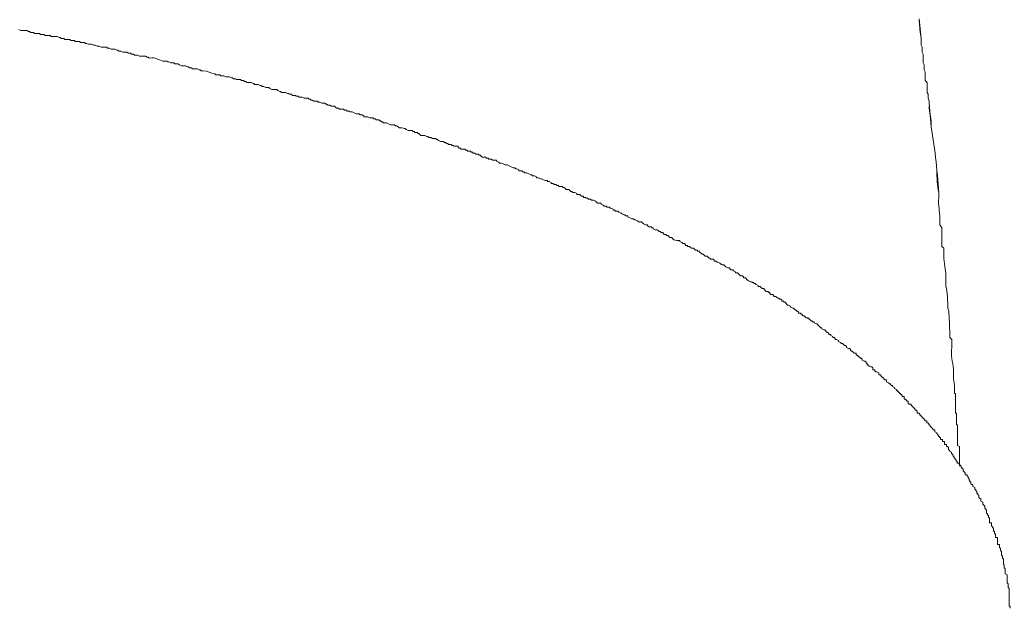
# Model space of a CAD drawing. Header units: millimetres. Extents: x 5194 to 16594, y 329 to 7592.
# Drawn here: x 10815.59 to 10838.31, y 3948.94 to 3962.44 of the extents above; entities that cross this region are included whole.
import ezdxf

# ---------------------------------------------------------------- set-up
doc = ezdxf.new("R2010")
doc.units = ezdxf.units.MM
doc.header["$MEASUREMENT"] = 0
doc.layers.add('PDF_Geometry', color=7, linetype='Continuous', true_color=0x231f20)

msp = doc.modelspace()

# ---------------------------------------------------------------- linework, layer by layer
at = {"layer": 'PDF_Geometry', "color": 0, "lineweight": 9}
for p, q in [((10836.221, 3962.458), (10836.266, 3962.009)), ((10815.614, 3962.188), (10815.569, 3962.211)), ((10815.659, 3962.188), (10815.614, 3962.188)), ((10815.681, 3962.188), (10815.659, 3962.188)), ((10815.704, 3962.188), (10815.681, 3962.188)), ((10815.749, 3962.188), (10815.704, 3962.188)), ((10815.793, 3962.166), (10815.749, 3962.188)), ((10815.816, 3962.166), (10815.793, 3962.166)), ((10815.838, 3962.143), (10815.816, 3962.166)), ((10815.883, 3962.143), (10815.838, 3962.143)), ((10815.906, 3962.143), (10815.883, 3962.143)), ((10815.928, 3962.121), (10815.906, 3962.143)), ((10815.973, 3962.121), (10815.928, 3962.121)), ((10816.018, 3962.121), (10815.973, 3962.121)), ((10816.041, 3962.121), (10816.018, 3962.121)), ((10816.063, 3962.098), (10816.041, 3962.121)), ((10816.108, 3962.098), (10816.063, 3962.098)), ((10816.153, 3962.098), (10816.108, 3962.098)), ((10816.176, 3962.076), (10816.153, 3962.098)), ((10816.198, 3962.076), (10816.176, 3962.076)), ((10816.243, 3962.076), (10816.198, 3962.076)), ((10816.266, 3962.076), (10816.243, 3962.076)), ((10816.288, 3962.076), (10816.266, 3962.076)), ((10816.311, 3962.054), (10816.288, 3962.076)), ((10816.356, 3962.054), (10816.311, 3962.054)), ((10816.378, 3962.054), (10816.356, 3962.054)), ((10816.401, 3962.054), (10816.378, 3962.054)), ((10816.446, 3962.054), (10816.401, 3962.054)), ((10816.491, 3962.031), (10816.446, 3962.054)), ((10816.513, 3962.031), (10816.491, 3962.031)), ((10816.536, 3962.009), (10816.513, 3962.031)), ((10816.581, 3962.009), (10816.536, 3962.009)), ((10816.603, 3962.009), (10816.581, 3962.009)), ((10816.626, 3961.986), (10816.603, 3962.009)), ((10816.671, 3961.986), (10816.626, 3961.986)), ((10816.716, 3961.986), (10816.671, 3961.986)), ((10816.738, 3961.986), (10816.716, 3961.986)), ((10816.761, 3961.964), (10816.738, 3961.986)), ((10816.806, 3961.964), (10816.761, 3961.964)), ((10816.85, 3961.964), (10816.806, 3961.964)), ((10816.85, 3961.941), (10816.85, 3961.964)), ((10816.895, 3961.941), (10816.85, 3961.941)), ((10816.94, 3961.941), (10816.895, 3961.941)), ((10816.963, 3961.941), (10816.94, 3961.941)), ((10816.985, 3961.919), (10816.963, 3961.941)), ((10817.03, 3961.919), (10816.985, 3961.919)), ((10817.075, 3961.919), (10817.03, 3961.919)), ((10817.098, 3961.896), (10817.075, 3961.919)), ((10817.12, 3961.896), (10817.098, 3961.896)), ((10817.165, 3961.874), (10817.12, 3961.896)), ((10817.188, 3961.874), (10817.165, 3961.874)), ((10817.21, 3961.874), (10817.188, 3961.874)), ((10817.233, 3961.874), (10817.21, 3961.874)), ((10817.278, 3961.851), (10817.233, 3961.874)), ((10817.3, 3961.851), (10817.278, 3961.851)), ((10817.323, 3961.851), (10817.3, 3961.851)), ((10817.368, 3961.829), (10817.323, 3961.851)), ((10817.413, 3961.829), (10817.368, 3961.829)), ((10817.458, 3961.806), (10817.413, 3961.829)), ((10817.503, 3961.806), (10817.458, 3961.806)), ((10817.548, 3961.806), (10817.503, 3961.806)), ((10817.593, 3961.806), (10817.548, 3961.806)), ((10817.593, 3961.784), (10817.593, 3961.806)), ((10836.266, 3962.009), (10836.266, 3961.964)), ((10836.266, 3961.964), (10836.266, 3961.919)), ((10836.266, 3961.919), (10836.266, 3961.851)), ((10836.266, 3961.851), (10836.288, 3961.806)), ((10836.288, 3961.806), (10836.288, 3961.761)), ((10817.638, 3961.784), (10817.593, 3961.784)), ((10817.683, 3961.761), (10817.638, 3961.784)), ((10817.705, 3961.761), (10817.683, 3961.761)), ((10817.728, 3961.761), (10817.705, 3961.761)), ((10817.773, 3961.761), (10817.728, 3961.761)), ((10817.818, 3961.739), (10817.773, 3961.761)), ((10817.84, 3961.739), (10817.818, 3961.739)), ((10817.862, 3961.716), (10817.84, 3961.739)), ((10817.885, 3961.716), (10817.862, 3961.716)), ((10817.907, 3961.716), (10817.885, 3961.716)), ((10817.952, 3961.694), (10817.907, 3961.716)), ((10817.997, 3961.694), (10817.952, 3961.694)), ((10818.02, 3961.694), (10817.997, 3961.694)), ((10818.042, 3961.694), (10818.02, 3961.694)), ((10818.087, 3961.671), (10818.042, 3961.694)), ((10818.11, 3961.671), (10818.087, 3961.671)), ((10818.132, 3961.671), (10818.11, 3961.671)), ((10818.155, 3961.649), (10818.132, 3961.671)), ((10818.2, 3961.649), (10818.155, 3961.649)), ((10818.222, 3961.626), (10818.2, 3961.649)), ((10818.245, 3961.626), (10818.222, 3961.626)), ((10818.29, 3961.626), (10818.245, 3961.626)), ((10818.335, 3961.604), (10818.29, 3961.626)), ((10818.38, 3961.604), (10818.335, 3961.604)), ((10818.402, 3961.604), (10818.38, 3961.604)), ((10818.425, 3961.604), (10818.402, 3961.604)), ((10818.47, 3961.604), (10818.425, 3961.604)), ((10818.515, 3961.581), (10818.47, 3961.604)), ((10818.537, 3961.581), (10818.515, 3961.581)), ((10818.56, 3961.559), (10818.537, 3961.581)), ((10836.288, 3961.761), (10836.288, 3961.694)), ((10836.288, 3961.694), (10836.31, 3961.649)), ((10836.31, 3961.649), (10836.31, 3961.581)), ((10836.31, 3961.581), (10836.31, 3961.559)), ((10818.897, 3961.491), (10818.875, 3961.491)), ((10818.919, 3961.491), (10818.897, 3961.491)), ((10818.964, 3961.491), (10818.919, 3961.491)), ((10818.987, 3961.469), (10818.964, 3961.491)), ((10819.009, 3961.469), (10818.987, 3961.469)), ((10819.054, 3961.446), (10819.009, 3961.469)), ((10819.099, 3961.446), (10819.054, 3961.446)), ((10819.122, 3961.446), (10819.099, 3961.446)), ((10819.144, 3961.424), (10819.122, 3961.446)), ((10819.167, 3961.424), (10819.144, 3961.424)), ((10819.212, 3961.424), (10819.167, 3961.424)), ((10819.257, 3961.401), (10819.212, 3961.424)), ((10819.302, 3961.379), (10819.257, 3961.401)), ((10819.324, 3961.379), (10819.302, 3961.379)), ((10819.347, 3961.379), (10819.324, 3961.379)), ((10819.392, 3961.379), (10819.347, 3961.379)), ((10819.437, 3961.356), (10819.392, 3961.379)), ((10819.459, 3961.356), (10819.437, 3961.356)), ((10819.482, 3961.334), (10819.459, 3961.356)), ((10836.31, 3961.559), (10836.31, 3961.491)), ((10836.31, 3961.491), (10836.31, 3961.446)), ((10836.31, 3961.446), (10836.333, 3961.401)), ((10836.333, 3961.401), (10836.333, 3961.356)), ((10836.333, 3961.356), (10836.333, 3961.289)), ((10819.527, 3961.334), (10819.482, 3961.334)), ((10819.549, 3961.311), (10819.527, 3961.334)), ((10819.572, 3961.311), (10819.549, 3961.311)), ((10819.617, 3961.311), (10819.572, 3961.311)), ((10819.639, 3961.311), (10819.617, 3961.311)), ((10819.662, 3961.311), (10819.639, 3961.311)), ((10819.707, 3961.289), (10819.662, 3961.311)), ((10819.729, 3961.289), (10819.707, 3961.289)), ((10819.752, 3961.266), (10819.729, 3961.289)), ((10819.797, 3961.266), (10819.752, 3961.266)), ((10820.089, 3961.176), (10820.066, 3961.199)), ((10820.134, 3961.176), (10820.089, 3961.176)), ((10820.179, 3961.176), (10820.134, 3961.176)), ((10820.201, 3961.154), (10820.179, 3961.176)), ((10820.224, 3961.154), (10820.201, 3961.154)), ((10820.246, 3961.154), (10820.224, 3961.154)), ((10820.269, 3961.154), (10820.246, 3961.154)), ((10820.314, 3961.131), (10820.269, 3961.154)), ((10820.359, 3961.131), (10820.314, 3961.131)), ((10820.381, 3961.131), (10820.359, 3961.131)), ((10820.404, 3961.131), (10820.381, 3961.131)), ((10820.449, 3961.109), (10820.404, 3961.131)), ((10836.333, 3961.289), (10836.355, 3961.244)), ((10836.355, 3961.244), (10836.355, 3961.199)), ((10836.355, 3961.199), (10836.355, 3961.154)), ((10836.355, 3961.154), (10836.355, 3961.109)), ((10820.471, 3961.109), (10820.449, 3961.109)), ((10820.494, 3961.086), (10820.471, 3961.109)), ((10820.539, 3961.086), (10820.494, 3961.086)), ((10820.561, 3961.064), (10820.539, 3961.086)), ((10820.584, 3961.064), (10820.561, 3961.064)), ((10820.629, 3961.064), (10820.584, 3961.064)), ((10820.651, 3961.064), (10820.629, 3961.064)), ((10820.674, 3961.042), (10820.651, 3961.064)), ((10820.719, 3961.042), (10820.674, 3961.042)), ((10820.741, 3961.019), (10820.719, 3961.042)), ((10820.764, 3961.019), (10820.741, 3961.019)), ((10820.809, 3960.997), (10820.764, 3961.019)), ((10820.831, 3960.997), (10820.809, 3960.997)), ((10820.854, 3960.997), (10820.831, 3960.997)), ((10820.899, 3960.997), (10820.854, 3960.997)), ((10820.944, 3960.974), (10820.899, 3960.997)), ((10820.966, 3960.974), (10820.944, 3960.974)), ((10820.966, 3960.952), (10820.966, 3960.974)), ((10820.989, 3960.952), (10820.966, 3960.952)), ((10821.011, 3960.952), (10820.989, 3960.952)), ((10821.056, 3960.952), (10821.011, 3960.952)), ((10821.101, 3960.929), (10821.056, 3960.952)), ((10821.123, 3960.929), (10821.101, 3960.929)), ((10821.146, 3960.907), (10821.123, 3960.929)), ((10821.191, 3960.907), (10821.146, 3960.907)), ((10821.236, 3960.884), (10821.191, 3960.907)), ((10836.355, 3961.109), (10836.355, 3961.042)), ((10836.355, 3961.042), (10836.4, 3960.997)), ((10836.4, 3960.997), (10836.4, 3960.952)), ((10836.4, 3960.952), (10836.4, 3960.884)), ((10821.281, 3960.884), (10821.236, 3960.884)), ((10821.303, 3960.884), (10821.281, 3960.884)), ((10821.326, 3960.862), (10821.303, 3960.884)), ((10821.371, 3960.839), (10821.326, 3960.862)), ((10821.416, 3960.839), (10821.371, 3960.839)), ((10821.461, 3960.839), (10821.416, 3960.839)), ((10821.483, 3960.839), (10821.461, 3960.839)), ((10821.506, 3960.817), (10821.483, 3960.839)), ((10821.551, 3960.794), (10821.506, 3960.817)), ((10821.573, 3960.794), (10821.551, 3960.794)), ((10821.596, 3960.772), (10821.573, 3960.794)), ((10821.641, 3960.772), (10821.596, 3960.772)), ((10821.663, 3960.772), (10821.641, 3960.772)), ((10821.686, 3960.772), (10821.663, 3960.772)), ((10821.731, 3960.749), (10821.686, 3960.772)), ((10821.753, 3960.749), (10821.731, 3960.749)), ((10821.776, 3960.727), (10821.753, 3960.749)), ((10821.821, 3960.727), (10821.776, 3960.727)), ((10821.843, 3960.704), (10821.821, 3960.727)), ((10821.866, 3960.704), (10821.843, 3960.704)), ((10821.911, 3960.704), (10821.866, 3960.704)), ((10821.933, 3960.682), (10821.911, 3960.704)), ((10821.978, 3960.682), (10821.933, 3960.682)), ((10822.001, 3960.659), (10821.978, 3960.682)), ((10836.4, 3960.884), (10836.4, 3960.839)), ((10836.4, 3960.839), (10836.4, 3960.772)), ((10836.4, 3960.772), (10836.423, 3960.727)), ((10836.423, 3960.727), (10836.423, 3960.682)), ((10836.423, 3960.682), (10836.423, 3960.637)), ((10822.023, 3960.659), (10822.001, 3960.659)), ((10822.045, 3960.659), (10822.023, 3960.659)), ((10822.068, 3960.659), (10822.045, 3960.659)), ((10822.113, 3960.637), (10822.068, 3960.659)), ((10822.158, 3960.637), (10822.113, 3960.637)), ((10822.203, 3960.637), (10822.158, 3960.637)), ((10822.225, 3960.614), (10822.203, 3960.637)), ((10822.248, 3960.614), (10822.225, 3960.614)), ((10822.27, 3960.592), (10822.248, 3960.614)), ((10822.293, 3960.592), (10822.27, 3960.592)), ((10822.338, 3960.569), (10822.293, 3960.592)), ((10822.36, 3960.569), (10822.338, 3960.569)), ((10822.383, 3960.569), (10822.36, 3960.569)), ((10822.428, 3960.569), (10822.383, 3960.569)), ((10822.428, 3960.547), (10822.428, 3960.569)), ((10822.473, 3960.547), (10822.428, 3960.547)), ((10822.518, 3960.524), (10822.473, 3960.547)), ((10822.563, 3960.524), (10822.518, 3960.524)), ((10822.585, 3960.524), (10822.563, 3960.524)), ((10822.608, 3960.502), (10822.585, 3960.524)), ((10822.63, 3960.502), (10822.608, 3960.502)), ((10822.653, 3960.479), (10822.63, 3960.502)), ((10822.698, 3960.479), (10822.653, 3960.479)), ((10822.743, 3960.457), (10822.698, 3960.479)), ((10822.788, 3960.457), (10822.743, 3960.457)), ((10822.81, 3960.457), (10822.788, 3960.457)), ((10822.833, 3960.434), (10822.81, 3960.457)), ((10836.423, 3960.637), (10836.445, 3960.569)), ((10836.445, 3960.569), (10836.445, 3960.524)), ((10836.445, 3960.524), (10836.49, 3959.985)), ((10822.855, 3960.412), (10822.833, 3960.434)), ((10822.9, 3960.412), (10822.855, 3960.412)), ((10822.923, 3960.389), (10822.9, 3960.412)), ((10822.945, 3960.389), (10822.923, 3960.389)), ((10822.99, 3960.389), (10822.945, 3960.389)), ((10823.013, 3960.389), (10822.99, 3960.389)), ((10823.035, 3960.367), (10823.013, 3960.389)), ((10823.08, 3960.367), (10823.035, 3960.367)), ((10823.102, 3960.344), (10823.08, 3960.367)), ((10823.125, 3960.344), (10823.102, 3960.344)), ((10823.147, 3960.344), (10823.125, 3960.344)), ((10823.17, 3960.322), (10823.147, 3960.344)), ((10823.215, 3960.322), (10823.17, 3960.322)), ((10823.26, 3960.299), (10823.215, 3960.322)), ((10823.305, 3960.277), (10823.26, 3960.299)), ((10823.327, 3960.277), (10823.305, 3960.277)), ((10823.35, 3960.277), (10823.327, 3960.277)), ((10823.372, 3960.277), (10823.35, 3960.277)), ((10823.395, 3960.254), (10823.372, 3960.277)), ((10823.44, 3960.254), (10823.395, 3960.254)), ((10823.485, 3960.232), (10823.44, 3960.254)), ((10823.485, 3960.209), (10823.485, 3960.232)), ((10823.53, 3960.209), (10823.485, 3960.209)), ((10823.552, 3960.209), (10823.53, 3960.209)), ((10823.575, 3960.209), (10823.552, 3960.209)), ((10823.62, 3960.187), (10823.575, 3960.209)), ((10823.665, 3960.187), (10823.62, 3960.187)), ((10823.687, 3960.187), (10823.665, 3960.187)), ((10823.71, 3960.164), (10823.687, 3960.187)), ((10823.755, 3960.164), (10823.71, 3960.164)), ((10823.755, 3960.142), (10823.755, 3960.164)), ((10823.777, 3960.142), (10823.755, 3960.142)), ((10823.822, 3960.142), (10823.777, 3960.142)), ((10823.845, 3960.119), (10823.822, 3960.142)), ((10823.867, 3960.119), (10823.845, 3960.119)), ((10823.89, 3960.097), (10823.867, 3960.119)), ((10823.912, 3960.097), (10823.89, 3960.097)), ((10823.935, 3960.074), (10823.912, 3960.097)), ((10823.957, 3960.074), (10823.935, 3960.074)), ((10824.002, 3960.074), (10823.957, 3960.074)), ((10824.047, 3960.052), (10824.002, 3960.074)), ((10824.092, 3960.029), (10824.047, 3960.052)), ((10824.115, 3960.029), (10824.092, 3960.029)), ((10824.137, 3960.029), (10824.115, 3960.029)), ((10824.182, 3960.029), (10824.137, 3960.029)), ((10824.204, 3960.007), (10824.182, 3960.029)), ((10824.227, 3960.007), (10824.204, 3960.007)), ((10824.272, 3959.985), (10824.227, 3960.007)), ((10824.294, 3959.962), (10824.272, 3959.985)), ((10824.317, 3959.962), (10824.294, 3959.962)), ((10824.362, 3959.962), (10824.317, 3959.962)), ((10824.407, 3959.94), (10824.362, 3959.962)), ((10824.429, 3959.94), (10824.407, 3959.94)), ((10824.452, 3959.917), (10824.429, 3959.94)), ((10824.497, 3959.895), (10824.452, 3959.917)), ((10824.542, 3959.895), (10824.497, 3959.895)), ((10824.587, 3959.895), (10824.542, 3959.895)), ((10824.609, 3959.872), (10824.587, 3959.895)), ((10824.632, 3959.872), (10824.609, 3959.872)), ((10824.654, 3959.85), (10824.632, 3959.872)), ((10824.677, 3959.85), (10824.654, 3959.85)), ((10824.722, 3959.85), (10824.677, 3959.85)), ((10824.722, 3959.827), (10824.722, 3959.85)), ((10824.744, 3959.827), (10824.722, 3959.827)), ((10824.767, 3959.805), (10824.744, 3959.827)), ((10824.789, 3959.782), (10824.767, 3959.805)), ((10824.834, 3959.782), (10824.789, 3959.782)), ((10824.879, 3959.782), (10824.834, 3959.782)), ((10824.924, 3959.76), (10824.879, 3959.782)), ((10824.947, 3959.76), (10824.924, 3959.76)), ((10824.969, 3959.737), (10824.947, 3959.76)), ((10824.992, 3959.737), (10824.969, 3959.737)), ((10825.014, 3959.737), (10824.992, 3959.737)), ((10825.059, 3959.715), (10825.014, 3959.737)), ((10825.104, 3959.715), (10825.059, 3959.715)), ((10825.127, 3959.715), (10825.104, 3959.715)), ((10825.149, 3959.692), (10825.127, 3959.715)), ((10825.171, 3959.692), (10825.149, 3959.692)), ((10825.194, 3959.67), (10825.171, 3959.692)), ((10825.239, 3959.647), (10825.194, 3959.67)), ((10825.284, 3959.647), (10825.239, 3959.647)), ((10825.306, 3959.647), (10825.284, 3959.647)), ((10825.329, 3959.625), (10825.306, 3959.647)), ((10825.351, 3959.625), (10825.329, 3959.625)), ((10825.374, 3959.602), (10825.351, 3959.625)), ((10825.419, 3959.602), (10825.374, 3959.602)), ((10825.419, 3959.58), (10825.419, 3959.602)), ((10825.464, 3959.58), (10825.419, 3959.58)), ((10825.486, 3959.58), (10825.464, 3959.58)), ((10825.509, 3959.557), (10825.486, 3959.58)), ((10825.531, 3959.557), (10825.509, 3959.557)), ((10825.554, 3959.535), (10825.531, 3959.557)), ((10825.576, 3959.535), (10825.554, 3959.535)), ((10825.599, 3959.535), (10825.576, 3959.535)), ((10825.644, 3959.535), (10825.599, 3959.535)), ((10825.644, 3959.512), (10825.644, 3959.535)), ((10825.666, 3959.49), (10825.644, 3959.512)), ((10825.689, 3959.49), (10825.666, 3959.49)), ((10825.711, 3959.467), (10825.689, 3959.49)), ((10825.756, 3959.467), (10825.711, 3959.467)), ((10825.801, 3959.467), (10825.756, 3959.467)), ((10825.824, 3959.445), (10825.801, 3959.467)), ((10825.846, 3959.445), (10825.824, 3959.445)), ((10825.869, 3959.422), (10825.846, 3959.445)), ((10825.891, 3959.422), (10825.869, 3959.422)), ((10825.936, 3959.422), (10825.891, 3959.422)), ((10825.936, 3959.4), (10825.936, 3959.422)), ((10825.981, 3959.4), (10825.936, 3959.4)), ((10825.981, 3959.377), (10825.981, 3959.4)), ((10826.026, 3959.377), (10825.981, 3959.377)), ((10826.049, 3959.355), (10826.026, 3959.377)), ((10826.071, 3959.355), (10826.049, 3959.355)), ((10826.116, 3959.355), (10826.071, 3959.355)), ((10826.116, 3959.332), (10826.116, 3959.355)), ((10826.161, 3959.332), (10826.116, 3959.332)), ((10826.161, 3959.31), (10826.161, 3959.332)), ((10826.206, 3959.287), (10826.161, 3959.31)), ((10826.228, 3959.287), (10826.206, 3959.287)), ((10826.251, 3959.287), (10826.228, 3959.287)), ((10826.273, 3959.287), (10826.251, 3959.287)), ((10826.296, 3959.265), (10826.273, 3959.287)), ((10826.341, 3959.265), (10826.296, 3959.265)), ((10826.341, 3959.242), (10826.341, 3959.265)), ((10826.386, 3959.242), (10826.341, 3959.242)), ((10826.408, 3959.242), (10826.386, 3959.242)), ((10826.431, 3959.22), (10826.408, 3959.242)), ((10826.453, 3959.22), (10826.431, 3959.22)), ((10826.476, 3959.22), (10826.453, 3959.22)), ((10826.521, 3959.22), (10826.476, 3959.22)), ((10826.521, 3959.197), (10826.521, 3959.22)), ((10826.566, 3959.175), (10826.521, 3959.197)), ((10826.588, 3959.175), (10826.566, 3959.175)), ((10826.588, 3959.152), (10826.588, 3959.175)), ((10826.611, 3959.152), (10826.588, 3959.152)), ((10826.633, 3959.152), (10826.611, 3959.152)), ((10826.678, 3959.13), (10826.633, 3959.152)), ((10826.723, 3959.107), (10826.678, 3959.13)), ((10826.746, 3959.107), (10826.723, 3959.107)), ((10826.768, 3959.107), (10826.746, 3959.107)), ((10826.813, 3959.085), (10826.768, 3959.107)), ((10826.858, 3959.062), (10826.813, 3959.085)), ((10826.903, 3959.04), (10826.858, 3959.062)), ((10826.926, 3959.04), (10826.903, 3959.04)), ((10826.948, 3959.04), (10826.926, 3959.04)), ((10826.971, 3959.017), (10826.948, 3959.04)), ((10826.993, 3959.017), (10826.971, 3959.017)), ((10827.038, 3958.995), (10826.993, 3959.017)), ((10827.038, 3958.972), (10827.038, 3958.995)), ((10827.083, 3958.972), (10827.038, 3958.972)), ((10827.106, 3958.972), (10827.083, 3958.972)), ((10827.128, 3958.95), (10827.106, 3958.972)), ((10827.151, 3958.95), (10827.128, 3958.95)), ((10827.173, 3958.928), (10827.151, 3958.95)), ((10827.196, 3958.928), (10827.173, 3958.928)), ((10827.218, 3958.928), (10827.196, 3958.928)), ((10827.263, 3958.905), (10827.218, 3958.928)), ((10827.308, 3958.883), (10827.263, 3958.905)), ((10827.33, 3958.883), (10827.308, 3958.883)), ((10827.353, 3958.86), (10827.33, 3958.883)), ((10827.398, 3958.86), (10827.353, 3958.86)), ((10827.443, 3958.838), (10827.398, 3958.86)), ((10827.443, 3958.815), (10827.443, 3958.838)), ((10827.488, 3958.815), (10827.443, 3958.815)), ((10827.533, 3958.793), (10827.488, 3958.815)), ((10827.555, 3958.793), (10827.533, 3958.793)), ((10827.6, 3958.77), (10827.555, 3958.793)), ((10827.645, 3958.748), (10827.6, 3958.77)), ((10827.69, 3958.748), (10827.645, 3958.748)), ((10827.69, 3958.725), (10827.69, 3958.748)), ((10827.735, 3958.725), (10827.69, 3958.725)), ((10827.78, 3958.703), (10827.735, 3958.725)), ((10827.78, 3958.68), (10827.78, 3958.703)), ((10827.825, 3958.68), (10827.78, 3958.68)), ((10827.848, 3958.658), (10827.825, 3958.68)), ((10827.87, 3958.658), (10827.848, 3958.658)), ((10827.893, 3958.658), (10827.87, 3958.658)), ((10827.915, 3958.635), (10827.893, 3958.658)), ((10827.938, 3958.635), (10827.915, 3958.635)), ((10827.96, 3958.613), (10827.938, 3958.635)), ((10828.005, 3958.613), (10827.96, 3958.613)), ((10828.028, 3958.613), (10828.005, 3958.613)), ((10828.05, 3958.59), (10828.028, 3958.613)), ((10828.073, 3958.59), (10828.05, 3958.59)), ((10828.095, 3958.568), (10828.073, 3958.59)), ((10828.118, 3958.545), (10828.095, 3958.568)), ((10828.14, 3958.545), (10828.118, 3958.545)), ((10828.185, 3958.545), (10828.14, 3958.545)), ((10828.208, 3958.523), (10828.185, 3958.545)), ((10828.23, 3958.5), (10828.208, 3958.523)), ((10828.253, 3958.5), (10828.23, 3958.5)), ((10828.275, 3958.478), (10828.253, 3958.5)), ((10828.298, 3958.478), (10828.275, 3958.478)), ((10828.32, 3958.478), (10828.298, 3958.478)), ((10828.365, 3958.455), (10828.32, 3958.478)), ((10828.365, 3958.433), (10828.365, 3958.455)), ((10828.41, 3958.433), (10828.365, 3958.433)), ((10828.432, 3958.433), (10828.41, 3958.433)), ((10828.455, 3958.41), (10828.432, 3958.433)), ((10828.477, 3958.388), (10828.455, 3958.41)), ((10836.67, 3958.433), (10836.67, 3958.478)), ((10836.67, 3958.365), (10836.67, 3958.433)), ((10828.522, 3958.388), (10828.477, 3958.388)), ((10828.522, 3958.365), (10828.522, 3958.388)), ((10828.567, 3958.365), (10828.522, 3958.365)), ((10828.59, 3958.343), (10828.567, 3958.365)), ((10828.612, 3958.343), (10828.59, 3958.343)), ((10828.635, 3958.32), (10828.612, 3958.343)), ((10828.657, 3958.32), (10828.635, 3958.32)), ((10828.68, 3958.32), (10828.657, 3958.32)), ((10828.702, 3958.298), (10828.68, 3958.32)), ((10828.747, 3958.298), (10828.702, 3958.298)), ((10828.792, 3958.275), (10828.747, 3958.298)), ((10828.815, 3958.253), (10828.792, 3958.275)), ((10828.837, 3958.23), (10828.815, 3958.253)), ((10828.86, 3958.23), (10828.837, 3958.23)), ((10828.882, 3958.23), (10828.86, 3958.23)), ((10828.927, 3958.23), (10828.882, 3958.23)), ((10828.927, 3958.208), (10828.927, 3958.23)), ((10828.972, 3958.185), (10828.927, 3958.208)), ((10828.995, 3958.163), (10828.972, 3958.185)), ((10829.017, 3958.163), (10828.995, 3958.163)), ((10829.04, 3958.163), (10829.017, 3958.163)), ((10829.062, 3958.14), (10829.04, 3958.163)), ((10829.107, 3958.14), (10829.062, 3958.14)), ((10829.13, 3958.118), (10829.107, 3958.14)), ((10829.152, 3958.118), (10829.13, 3958.118)), ((10829.197, 3958.095), (10829.152, 3958.118)), ((10829.197, 3958.073), (10829.197, 3958.095)), ((10829.242, 3958.073), (10829.197, 3958.073)), ((10829.242, 3958.05), (10829.242, 3958.073)), ((10829.287, 3958.05), (10829.242, 3958.05)), ((10829.31, 3958.05), (10829.287, 3958.05)), ((10829.332, 3958.028), (10829.31, 3958.05)), ((10829.377, 3958.005), (10829.332, 3958.028)), ((10829.399, 3958.005), (10829.377, 3958.005)), ((10829.399, 3957.983), (10829.399, 3958.005)), ((10829.444, 3957.96), (10829.399, 3957.983)), ((10829.467, 3957.96), (10829.444, 3957.96)), ((10829.489, 3957.938), (10829.467, 3957.96)), ((10829.512, 3957.938), (10829.489, 3957.938)), ((10829.534, 3957.938), (10829.512, 3957.938)), ((10829.534, 3957.915), (10829.534, 3957.938)), ((10829.579, 3957.893), (10829.534, 3957.915)), ((10829.624, 3957.871), (10829.579, 3957.893)), ((10829.669, 3957.871), (10829.624, 3957.871)), ((10829.692, 3957.848), (10829.669, 3957.871)), ((10829.714, 3957.848), (10829.692, 3957.848)), ((10829.759, 3957.826), (10829.714, 3957.848)), ((10829.782, 3957.803), (10829.759, 3957.826)), ((10829.804, 3957.803), (10829.782, 3957.803)), ((10829.849, 3957.803), (10829.804, 3957.803)), ((10829.872, 3957.781), (10829.849, 3957.803)), ((10829.894, 3957.758), (10829.872, 3957.781)), ((10829.939, 3957.736), (10829.894, 3957.758)), ((10829.984, 3957.736), (10829.939, 3957.736)), ((10829.984, 3957.713), (10829.984, 3957.736)), ((10830.029, 3957.691), (10829.984, 3957.713)), ((10836.693, 3957.826), (10836.693, 3957.871)), ((10836.693, 3957.781), (10836.693, 3957.826)), ((10836.693, 3957.736), (10836.693, 3957.781)), ((10836.738, 3957.668), (10836.693, 3957.736)), ((10830.052, 3957.691), (10830.029, 3957.691)), ((10830.074, 3957.691), (10830.052, 3957.691)), ((10830.097, 3957.668), (10830.074, 3957.691)), ((10830.119, 3957.668), (10830.097, 3957.668)), ((10830.119, 3957.646), (10830.119, 3957.668)), ((10830.164, 3957.623), (10830.119, 3957.646)), ((10830.209, 3957.623), (10830.164, 3957.623)), ((10830.232, 3957.601), (10830.209, 3957.623)), ((10830.254, 3957.578), (10830.232, 3957.601)), ((10830.277, 3957.578), (10830.254, 3957.578)), ((10830.299, 3957.556), (10830.277, 3957.578)), ((10830.322, 3957.556), (10830.299, 3957.556)), ((10830.344, 3957.556), (10830.322, 3957.556)), ((10830.344, 3957.533), (10830.344, 3957.556)), ((10830.367, 3957.511), (10830.344, 3957.533)), ((10830.389, 3957.511), (10830.367, 3957.511)), ((10830.411, 3957.511), (10830.389, 3957.511)), ((10830.434, 3957.488), (10830.411, 3957.511)), ((10830.456, 3957.488), (10830.434, 3957.488)), ((10830.479, 3957.466), (10830.456, 3957.488)), ((10836.738, 3957.623), (10836.738, 3957.668)), ((10836.738, 3957.556), (10836.738, 3957.623)), ((10836.738, 3957.511), (10836.738, 3957.556)), ((10836.738, 3957.443), (10836.738, 3957.511)), ((10830.501, 3957.443), (10830.479, 3957.466)), ((10830.546, 3957.443), (10830.501, 3957.443)), ((10830.681, 3957.376), (10830.659, 3957.376)), ((10830.726, 3957.376), (10830.681, 3957.376)), ((10830.726, 3957.353), (10830.726, 3957.376)), ((10830.771, 3957.331), (10830.726, 3957.353)), ((10830.794, 3957.308), (10830.771, 3957.331)), ((10830.816, 3957.308), (10830.794, 3957.308)), ((10830.839, 3957.308), (10830.816, 3957.308)), ((10830.861, 3957.286), (10830.839, 3957.308)), ((10830.861, 3957.263), (10830.861, 3957.286)), ((10830.906, 3957.263), (10830.861, 3957.263)), ((10830.906, 3957.241), (10830.906, 3957.263)), ((10836.738, 3957.376), (10836.738, 3957.443)), ((10836.738, 3957.353), (10836.738, 3957.376)), ((10836.738, 3957.308), (10836.738, 3957.353)), ((10836.738, 3957.241), (10836.738, 3957.308)), ((10830.951, 3957.241), (10830.906, 3957.241)), ((10830.974, 3957.218), (10830.951, 3957.241)), ((10830.996, 3957.196), (10830.974, 3957.218)), ((10831.041, 3957.196), (10830.996, 3957.196)), ((10831.064, 3957.173), (10831.041, 3957.196)), ((10831.086, 3957.151), (10831.064, 3957.173)), ((10831.131, 3957.151), (10831.086, 3957.151)), ((10831.131, 3957.128), (10831.131, 3957.151)), ((10831.154, 3957.128), (10831.131, 3957.128)), ((10831.176, 3957.128), (10831.154, 3957.128)), ((10831.176, 3957.106), (10831.176, 3957.128)), ((10831.221, 3957.083), (10831.176, 3957.106)), ((10831.244, 3957.061), (10831.221, 3957.083)), ((10831.266, 3957.061), (10831.244, 3957.061)), ((10831.289, 3957.038), (10831.266, 3957.061)), ((10831.311, 3957.016), (10831.289, 3957.038)), ((10836.783, 3957.196), (10836.738, 3957.241)), ((10836.783, 3957.128), (10836.783, 3957.196)), ((10836.783, 3957.061), (10836.783, 3957.128)), ((10831.334, 3957.016), (10831.311, 3957.016)), ((10831.356, 3957.016), (10831.334, 3957.016)), ((10831.379, 3956.993), (10831.356, 3957.016)), ((10831.401, 3956.971), (10831.379, 3956.993)), ((10831.424, 3956.971), (10831.401, 3956.971)), ((10831.424, 3956.948), (10831.424, 3956.971)), ((10831.468, 3956.948), (10831.424, 3956.948)), ((10831.491, 3956.948), (10831.468, 3956.948)), ((10831.513, 3956.926), (10831.491, 3956.948)), ((10831.513, 3956.903), (10831.513, 3956.926)), ((10831.536, 3956.903), (10831.513, 3956.903)), ((10831.558, 3956.903), (10831.536, 3956.903)), ((10831.581, 3956.881), (10831.558, 3956.903)), ((10831.603, 3956.881), (10831.581, 3956.881)), ((10831.648, 3956.859), (10831.603, 3956.881)), ((10831.671, 3956.836), (10831.648, 3956.859)), ((10831.693, 3956.836), (10831.671, 3956.836)), ((10831.693, 3956.814), (10831.693, 3956.836)), ((10831.716, 3956.814), (10831.693, 3956.814)), ((10831.738, 3956.814), (10831.716, 3956.814)), ((10831.761, 3956.791), (10831.738, 3956.814)), ((10831.783, 3956.769), (10831.761, 3956.791)), ((10831.828, 3956.746), (10831.783, 3956.769)), ((10831.873, 3956.746), (10831.828, 3956.746)), ((10831.873, 3956.724), (10831.873, 3956.746)), ((10831.896, 3956.701), (10831.873, 3956.724)), ((10831.918, 3956.701), (10831.896, 3956.701)), ((10831.941, 3956.701), (10831.918, 3956.701)), ((10831.963, 3956.679), (10831.941, 3956.701)), ((10832.008, 3956.656), (10831.963, 3956.679)), ((10832.008, 3956.634), (10832.008, 3956.656)), ((10832.053, 3956.634), (10832.008, 3956.634)), ((10832.076, 3956.611), (10832.053, 3956.634)), ((10832.098, 3956.589), (10832.076, 3956.611)), ((10832.121, 3956.566), (10832.098, 3956.589)), ((10836.828, 3956.589), (10836.828, 3956.634)), ((10836.828, 3956.521), (10836.828, 3956.589)), ((10832.143, 3956.566), (10832.121, 3956.566)), ((10832.166, 3956.566), (10832.143, 3956.566)), ((10832.188, 3956.544), (10832.166, 3956.566)), ((10832.188, 3956.521), (10832.188, 3956.544)), ((10832.211, 3956.521), (10832.188, 3956.521)), ((10832.233, 3956.521), (10832.211, 3956.521)), ((10832.256, 3956.499), (10832.233, 3956.521)), ((10832.256, 3956.476), (10832.256, 3956.499)), ((10832.278, 3956.476), (10832.256, 3956.476)), ((10832.301, 3956.454), (10832.278, 3956.476)), ((10832.346, 3956.431), (10832.301, 3956.454)), ((10832.391, 3956.431), (10832.346, 3956.431)), ((10832.391, 3956.409), (10832.391, 3956.431)), ((10832.413, 3956.409), (10832.391, 3956.409)), ((10832.436, 3956.386), (10832.413, 3956.409)), ((10832.458, 3956.386), (10832.436, 3956.386)), ((10832.481, 3956.364), (10832.458, 3956.386)), ((10832.525, 3956.341), (10832.481, 3956.364)), ((10836.828, 3956.476), (10836.828, 3956.521)), ((10836.828, 3956.431), (10836.828, 3956.476)), ((10836.828, 3956.386), (10836.828, 3956.431)), ((10836.828, 3956.319), (10836.828, 3956.386)), ((10832.525, 3956.319), (10832.525, 3956.341)), ((10832.57, 3956.319), (10832.525, 3956.319)), ((10832.593, 3956.296), (10832.57, 3956.319)), ((10832.615, 3956.274), (10832.593, 3956.296)), ((10832.638, 3956.274), (10832.615, 3956.274)), ((10832.66, 3956.274), (10832.638, 3956.274)), ((10832.66, 3956.251), (10832.66, 3956.274)), ((10832.683, 3956.229), (10832.66, 3956.251)), ((10832.705, 3956.206), (10832.683, 3956.229)), ((10832.75, 3956.206), (10832.705, 3956.206)), ((10832.773, 3956.184), (10832.75, 3956.206)), ((10832.795, 3956.184), (10832.773, 3956.184)), ((10832.795, 3956.161), (10832.795, 3956.184)), ((10832.818, 3956.139), (10832.795, 3956.161)), ((10832.84, 3956.139), (10832.818, 3956.139)), ((10832.863, 3956.139), (10832.84, 3956.139)), ((10832.885, 3956.116), (10832.863, 3956.139)), ((10832.885, 3956.094), (10832.885, 3956.116)), ((10832.93, 3956.094), (10832.885, 3956.094)), ((10832.953, 3956.071), (10832.93, 3956.094)), ((10832.975, 3956.049), (10832.953, 3956.071)), ((10832.998, 3956.049), (10832.975, 3956.049)), ((10833.02, 3956.026), (10832.998, 3956.049)), ((10833.043, 3956.026), (10833.02, 3956.026)), ((10833.065, 3956.004), (10833.043, 3956.026)), ((10833.065, 3955.981), (10833.065, 3956.004)), ((10833.11, 3955.981), (10833.065, 3955.981)), ((10833.11, 3955.959), (10833.11, 3955.981)), ((10833.155, 3955.959), (10833.11, 3955.959)), ((10833.155, 3955.936), (10833.155, 3955.959)), ((10833.178, 3955.936), (10833.155, 3955.936)), ((10833.178, 3955.914), (10833.178, 3955.936)), ((10833.2, 3955.891), (10833.178, 3955.914)), ((10833.223, 3955.891), (10833.2, 3955.891)), ((10833.268, 3955.869), (10833.223, 3955.891)), ((10833.268, 3955.846), (10833.268, 3955.869)), ((10833.313, 3955.824), (10833.268, 3955.846)), ((10833.335, 3955.824), (10833.313, 3955.824)), ((10833.358, 3955.802), (10833.335, 3955.824)), ((10833.38, 3955.779), (10833.358, 3955.802)), ((10833.403, 3955.779), (10833.38, 3955.779)), ((10833.403, 3955.757), (10833.403, 3955.779)), ((10833.425, 3955.757), (10833.403, 3955.757)), ((10833.448, 3955.734), (10833.425, 3955.757)), ((10833.448, 3955.712), (10833.448, 3955.734)), ((10833.493, 3955.712), (10833.448, 3955.712)), ((10833.515, 3955.689), (10833.493, 3955.712)), ((10833.537, 3955.689), (10833.515, 3955.689)), ((10833.537, 3955.667), (10833.537, 3955.689)), ((10833.56, 3955.644), (10833.537, 3955.667)), ((10836.895, 3955.757), (10836.873, 3955.824)), ((10836.895, 3955.712), (10836.895, 3955.757)), ((10833.582, 3955.644), (10833.56, 3955.644)), ((10833.605, 3955.622), (10833.582, 3955.644)), ((10833.627, 3955.599), (10833.605, 3955.622)), ((10833.672, 3955.599), (10833.627, 3955.599)), ((10833.672, 3955.577), (10833.672, 3955.599)), ((10833.695, 3955.577), (10833.672, 3955.577)), ((10833.717, 3955.554), (10833.695, 3955.577)), ((10833.74, 3955.532), (10833.717, 3955.554)), ((10833.762, 3955.532), (10833.74, 3955.532)), ((10833.762, 3955.509), (10833.762, 3955.532)), ((10833.785, 3955.509), (10833.762, 3955.509)), ((10833.807, 3955.509), (10833.785, 3955.509)), ((10833.807, 3955.487), (10833.807, 3955.509)), ((10833.852, 3955.464), (10833.807, 3955.487)), ((10833.875, 3955.464), (10833.852, 3955.464)), ((10833.897, 3955.442), (10833.875, 3955.464)), ((10833.92, 3955.419), (10833.897, 3955.442)), ((10833.942, 3955.397), (10833.92, 3955.419)), ((10833.965, 3955.374), (10833.942, 3955.397)), ((10833.987, 3955.374), (10833.965, 3955.374)), ((10833.987, 3955.352), (10833.987, 3955.374)), ((10834.032, 3955.329), (10833.987, 3955.352)), ((10834.055, 3955.329), (10834.032, 3955.329)), ((10834.077, 3955.307), (10834.055, 3955.329)), ((10834.077, 3955.284), (10834.077, 3955.307)), ((10834.1, 3955.284), (10834.077, 3955.284)), ((10834.1, 3955.262), (10834.1, 3955.284)), ((10834.122, 3955.262), (10834.1, 3955.262)), ((10834.145, 3955.239), (10834.122, 3955.262)), ((10834.145, 3955.217), (10834.145, 3955.239)), ((10834.19, 3955.217), (10834.145, 3955.217)), ((10834.19, 3955.194), (10834.19, 3955.217)), ((10834.235, 3955.172), (10834.19, 3955.194)), ((10834.235, 3955.149), (10834.235, 3955.172)), ((10834.257, 3955.149), (10834.235, 3955.149)), ((10834.28, 3955.149), (10834.257, 3955.149)), ((10834.28, 3955.127), (10834.28, 3955.149)), ((10834.302, 3955.104), (10834.28, 3955.127)), ((10834.325, 3955.104), (10834.302, 3955.104)), ((10834.37, 3955.082), (10834.325, 3955.104)), ((10834.37, 3955.059), (10834.37, 3955.082)), ((10834.415, 3955.037), (10834.37, 3955.059)), ((10834.437, 3955.014), (10834.415, 3955.037)), ((10834.46, 3955.014), (10834.437, 3955.014)), ((10834.482, 3954.992), (10834.46, 3955.014)), ((10834.505, 3954.969), (10834.482, 3954.992)), ((10836.963, 3955.104), (10836.918, 3955.149)), ((10836.963, 3955.037), (10836.963, 3955.104)), ((10836.963, 3954.992), (10836.963, 3955.037)), ((10836.963, 3954.925), (10836.963, 3954.992)), ((10834.527, 3954.969), (10834.505, 3954.969)), ((10834.55, 3954.947), (10834.527, 3954.969)), ((10834.55, 3954.924), (10834.55, 3954.947)), ((10834.594, 3954.902), (10834.55, 3954.924)), ((10834.617, 3954.902), (10834.594, 3954.902)), ((10834.639, 3954.879), (10834.617, 3954.902)), ((10834.639, 3954.857), (10834.639, 3954.879)), ((10834.662, 3954.834), (10834.639, 3954.857)), ((10834.684, 3954.834), (10834.662, 3954.834)), ((10834.707, 3954.812), (10834.684, 3954.834)), ((10834.729, 3954.789), (10834.707, 3954.812)), ((10834.774, 3954.789), (10834.729, 3954.789)), ((10834.774, 3954.767), (10834.774, 3954.789)), ((10834.774, 3954.745), (10834.774, 3954.767)), ((10834.797, 3954.745), (10834.774, 3954.745)), ((10834.819, 3954.722), (10834.797, 3954.745)), ((10834.842, 3954.7), (10834.819, 3954.722)), ((10834.864, 3954.7), (10834.842, 3954.7)), ((10834.864, 3954.677), (10834.864, 3954.7)), ((10834.887, 3954.677), (10834.864, 3954.677)), ((10834.909, 3954.655), (10834.887, 3954.677)), ((10834.909, 3954.632), (10834.909, 3954.655)), ((10834.954, 3954.61), (10834.909, 3954.632)), ((10834.977, 3954.61), (10834.954, 3954.61)), ((10834.999, 3954.587), (10834.977, 3954.61)), ((10834.999, 3954.565), (10834.999, 3954.587)), ((10835.022, 3954.565), (10834.999, 3954.565)), ((10835.022, 3954.542), (10835.022, 3954.565)), ((10835.022, 3954.52), (10835.022, 3954.542)), ((10835.044, 3954.52), (10835.022, 3954.52)), ((10835.067, 3954.52), (10835.044, 3954.52)), ((10835.067, 3954.497), (10835.067, 3954.52)), ((10835.112, 3954.475), (10835.067, 3954.497)), ((10835.134, 3954.475), (10835.112, 3954.475)), ((10835.157, 3954.452), (10835.134, 3954.475)), ((10835.157, 3954.43), (10835.157, 3954.452)), ((10835.157, 3954.407), (10835.157, 3954.43)), ((10835.179, 3954.407), (10835.157, 3954.407)), ((10835.202, 3954.407), (10835.179, 3954.407)), ((10835.202, 3954.385), (10835.202, 3954.407)), ((10835.224, 3954.362), (10835.202, 3954.385)), ((10835.247, 3954.362), (10835.224, 3954.362)), ((10835.292, 3954.34), (10835.247, 3954.362)), ((10835.292, 3954.317), (10835.292, 3954.34)), ((10835.292, 3954.295), (10835.292, 3954.317)), ((10837.008, 3954.385), (10837.008, 3954.43)), ((10837.008, 3954.34), (10837.008, 3954.385)), ((10835.314, 3954.295), (10835.292, 3954.295)), ((10835.337, 3954.295), (10835.314, 3954.295)), ((10835.337, 3954.272), (10835.337, 3954.295)), ((10835.359, 3954.25), (10835.337, 3954.272)), ((10835.382, 3954.227), (10835.359, 3954.25)), ((10835.404, 3954.227), (10835.382, 3954.227)), ((10835.404, 3954.205), (10835.404, 3954.227)), ((10835.427, 3954.182), (10835.404, 3954.205)), ((10835.472, 3954.182), (10835.427, 3954.182)), ((10835.472, 3954.16), (10835.472, 3954.182)), ((10835.472, 3954.137), (10835.472, 3954.16)), ((10835.517, 3954.115), (10835.472, 3954.137)), ((10835.539, 3954.092), (10835.517, 3954.115)), ((10835.562, 3954.092), (10835.539, 3954.092)), ((10835.562, 3954.07), (10835.562, 3954.092)), ((10835.584, 3954.047), (10835.562, 3954.07)), ((10835.607, 3954.047), (10835.584, 3954.047)), ((10835.607, 3954.025), (10835.607, 3954.047)), ((10835.651, 3954.002), (10835.607, 3954.025)), ((10835.651, 3953.98), (10835.651, 3954.002)), ((10835.696, 3953.957), (10835.651, 3953.98)), ((10835.696, 3953.935), (10835.696, 3953.957)), ((10835.719, 3953.935), (10835.696, 3953.935)), ((10835.719, 3953.912), (10835.719, 3953.935)), ((10835.741, 3953.912), (10835.719, 3953.912)), ((10835.741, 3953.89), (10835.741, 3953.912)), ((10835.764, 3953.89), (10835.741, 3953.89)), ((10835.764, 3953.867), (10835.764, 3953.89)), ((10835.786, 3953.867), (10835.764, 3953.867)), ((10835.786, 3953.845), (10835.786, 3953.867)), ((10837.03, 3953.98), (10837.03, 3954.002)), ((10837.03, 3953.957), (10837.03, 3953.98)), ((10837.03, 3953.935), (10837.03, 3953.957)), ((10837.03, 3953.913), (10837.03, 3953.935)), ((10837.03, 3953.89), (10837.03, 3953.913)), ((10837.03, 3953.868), (10837.03, 3953.89)), ((10837.053, 3953.868), (10837.03, 3953.868)), ((10837.053, 3953.845), (10837.053, 3953.868)), ((10835.809, 3953.845), (10835.786, 3953.845)), ((10835.831, 3953.822), (10835.809, 3953.845)), ((10835.831, 3953.8), (10835.831, 3953.822)), ((10835.876, 3953.8), (10835.831, 3953.8)), ((10835.876, 3953.777), (10835.876, 3953.8)), ((10835.876, 3953.755), (10835.876, 3953.777)), ((10835.899, 3953.732), (10835.876, 3953.755)), ((10835.921, 3953.732), (10835.899, 3953.732)), ((10835.921, 3953.71), (10835.921, 3953.732)), ((10835.944, 3953.688), (10835.921, 3953.71)), ((10835.966, 3953.688), (10835.944, 3953.688)), ((10835.966, 3953.665), (10835.966, 3953.688)), ((10835.966, 3953.643), (10835.966, 3953.665)), ((10835.989, 3953.62), (10835.966, 3953.643)), ((10836.034, 3953.62), (10835.989, 3953.62)), ((10836.034, 3953.598), (10836.034, 3953.62)), ((10836.056, 3953.575), (10836.034, 3953.598)), ((10836.079, 3953.553), (10836.056, 3953.575)), ((10836.101, 3953.53), (10836.079, 3953.553)), ((10836.124, 3953.508), (10836.101, 3953.53)), ((10836.124, 3953.485), (10836.124, 3953.508)), ((10836.146, 3953.485), (10836.124, 3953.485)), ((10836.169, 3953.463), (10836.146, 3953.485)), ((10836.169, 3953.44), (10836.169, 3953.463)), ((10836.169, 3953.418), (10836.169, 3953.44)), ((10836.214, 3953.418), (10836.169, 3953.418)), ((10836.236, 3953.395), (10836.214, 3953.418)), ((10836.236, 3953.373), (10836.236, 3953.395)), ((10837.053, 3953.418), (10837.053, 3953.44)), ((10837.075, 3953.418), (10837.053, 3953.418)), ((10837.075, 3953.395), (10837.075, 3953.418)), ((10836.259, 3953.373), (10836.236, 3953.373)), ((10836.259, 3953.35), (10836.259, 3953.373)), ((10836.281, 3953.35), (10836.259, 3953.35)), ((10836.281, 3953.328), (10836.281, 3953.35)), ((10836.304, 3953.305), (10836.281, 3953.328)), ((10836.326, 3953.283), (10836.304, 3953.305)), ((10836.349, 3953.26), (10836.326, 3953.283)), ((10836.349, 3953.238), (10836.349, 3953.26)), ((10836.394, 3953.238), (10836.349, 3953.238)), ((10836.394, 3953.215), (10836.394, 3953.238)), ((10836.394, 3953.193), (10836.394, 3953.215)), ((10836.416, 3953.193), (10836.394, 3953.193)), ((10836.439, 3953.17), (10836.416, 3953.193)), ((10836.439, 3953.148), (10836.439, 3953.17)), ((10837.075, 3953.148), (10837.075, 3953.17)), ((10836.461, 3953.148), (10836.439, 3953.148)), ((10836.461, 3953.125), (10836.461, 3953.148)), ((10836.484, 3953.103), (10836.461, 3953.125)), ((10836.506, 3953.08), (10836.484, 3953.103)), ((10836.529, 3953.058), (10836.506, 3953.08)), ((10836.529, 3953.035), (10836.529, 3953.058)), ((10836.574, 3953.035), (10836.529, 3953.035)), ((10836.574, 3953.013), (10836.574, 3953.035)), ((10836.574, 3952.99), (10836.574, 3953.013)), ((10836.619, 3952.968), (10836.574, 3952.99)), ((10836.619, 3952.945), (10836.619, 3952.968)), ((10836.641, 3952.945), (10836.619, 3952.945)), ((10836.641, 3952.923), (10836.641, 3952.945)), ((10837.098, 3953.148), (10837.075, 3953.148)), ((10837.098, 3953.125), (10837.098, 3953.148)), ((10836.663, 3952.9), (10836.641, 3952.923)), ((10836.663, 3952.878), (10836.663, 3952.9)), ((10836.686, 3952.878), (10836.663, 3952.878)), ((10836.686, 3952.855), (10836.686, 3952.878)), ((10836.708, 3952.855), (10836.686, 3952.855)), ((10836.708, 3952.833), (10836.708, 3952.855)), ((10836.708, 3952.81), (10836.708, 3952.833)), ((10836.753, 3952.81), (10836.708, 3952.81)), ((10836.753, 3952.788), (10836.753, 3952.81)), ((10836.753, 3952.765), (10836.753, 3952.788)), ((10836.798, 3952.765), (10836.753, 3952.765)), ((10836.798, 3952.743), (10836.798, 3952.765)), ((10836.798, 3952.72), (10836.798, 3952.743)), ((10836.798, 3952.698), (10836.798, 3952.72)), ((10836.821, 3952.698), (10836.798, 3952.698)), ((10836.843, 3952.698), (10836.821, 3952.698)), ((10836.843, 3952.676), (10836.843, 3952.698)), ((10836.843, 3952.653), (10836.843, 3952.676)), ((10836.866, 3952.653), (10836.843, 3952.653)), ((10836.888, 3952.631), (10836.866, 3952.653)), ((10836.888, 3952.608), (10836.888, 3952.631)), ((10836.888, 3952.586), (10836.888, 3952.608)), ((10836.911, 3952.563), (10836.888, 3952.586)), ((10836.911, 3952.541), (10836.911, 3952.563)), ((10836.956, 3952.518), (10836.911, 3952.541)), ((10836.956, 3952.496), (10836.956, 3952.518)), ((10836.978, 3952.473), (10836.956, 3952.496)), ((10837.098, 3952.676), (10837.098, 3952.698)), ((10837.143, 3952.653), (10837.098, 3952.676)), ((10837.143, 3952.631), (10837.143, 3952.653)), ((10837.001, 3952.451), (10836.978, 3952.473)), ((10837.001, 3952.428), (10837.001, 3952.451)), ((10837.023, 3952.406), (10837.001, 3952.428)), ((10837.023, 3952.383), (10837.023, 3952.406)), ((10837.046, 3952.383), (10837.023, 3952.383)), ((10837.046, 3952.361), (10837.046, 3952.383)), ((10837.068, 3952.338), (10837.046, 3952.361)), ((10837.068, 3952.316), (10837.068, 3952.338)), ((10837.091, 3952.316), (10837.068, 3952.316)), ((10837.091, 3952.293), (10837.091, 3952.316)), ((10837.091, 3952.271), (10837.091, 3952.293)), ((10837.136, 3952.271), (10837.091, 3952.271)), ((10837.136, 3952.248), (10837.136, 3952.271)), ((10837.158, 3952.226), (10837.136, 3952.248)), ((10837.143, 3952.203), (10837.143, 3952.226)), ((10837.181, 3952.203), (10837.158, 3952.226)), ((10837.181, 3952.181), (10837.181, 3952.203)), ((10837.203, 3952.158), (10837.181, 3952.181)), ((10837.203, 3952.136), (10837.203, 3952.158)), ((10837.226, 3952.136), (10837.203, 3952.136)), ((10837.226, 3952.113), (10837.226, 3952.136)), ((10837.226, 3952.091), (10837.226, 3952.113)), ((10837.248, 3952.068), (10837.226, 3952.091)), ((10837.271, 3952.046), (10837.248, 3952.068)), ((10837.271, 3952.023), (10837.271, 3952.046)), ((10837.271, 3952.001), (10837.271, 3952.023)), ((10837.316, 3952.001), (10837.271, 3952.001)), ((10837.316, 3951.978), (10837.316, 3952.001)), ((10837.338, 3951.956), (10837.316, 3951.978)), ((10837.338, 3951.933), (10837.338, 3951.956)), ((10837.361, 3951.911), (10837.338, 3951.933)), ((10837.361, 3951.888), (10837.361, 3951.911)), ((10837.383, 3951.866), (10837.361, 3951.888)), ((10837.383, 3951.843), (10837.383, 3951.866)), ((10837.406, 3951.843), (10837.383, 3951.843)), ((10837.406, 3951.821), (10837.406, 3951.843)), ((10837.406, 3951.798), (10837.406, 3951.821)), ((10837.428, 3951.776), (10837.406, 3951.798)), ((10837.451, 3951.776), (10837.428, 3951.776)), ((10837.451, 3951.753), (10837.451, 3951.776)), ((10837.451, 3951.731), (10837.451, 3951.753)), ((10837.496, 3951.708), (10837.451, 3951.731)), ((10837.496, 3951.686), (10837.496, 3951.708)), ((10837.496, 3951.663), (10837.496, 3951.686)), ((10837.518, 3951.663), (10837.496, 3951.663)), ((10837.518, 3951.641), (10837.518, 3951.663)), ((10837.541, 3951.619), (10837.518, 3951.641)), ((10837.541, 3951.596), (10837.541, 3951.619)), ((10837.541, 3951.574), (10837.541, 3951.596)), ((10837.563, 3951.574), (10837.541, 3951.574)), ((10837.563, 3951.551), (10837.563, 3951.574)), ((10837.586, 3951.529), (10837.563, 3951.551)), ((10837.586, 3951.506), (10837.586, 3951.529)), ((10837.586, 3951.484), (10837.586, 3951.506)), ((10837.608, 3951.461), (10837.586, 3951.484)), ((10837.631, 3951.461), (10837.608, 3951.461)), ((10837.631, 3951.439), (10837.631, 3951.461)), ((10837.631, 3951.416), (10837.631, 3951.439)), ((10837.631, 3951.394), (10837.631, 3951.416)), ((10837.676, 3951.371), (10837.631, 3951.394)), ((10837.676, 3951.349), (10837.676, 3951.371)), ((10837.676, 3951.326), (10837.676, 3951.349)), ((10837.698, 3951.304), (10837.676, 3951.326)), ((10837.72, 3951.281), (10837.698, 3951.304)), ((10837.72, 3951.259), (10837.72, 3951.281)), ((10837.72, 3951.236), (10837.72, 3951.259)), ((10837.743, 3951.214), (10837.72, 3951.236)), ((10837.765, 3951.191), (10837.743, 3951.214)), ((10837.765, 3951.169), (10837.765, 3951.191)), ((10837.765, 3951.146), (10837.765, 3951.169)), ((10837.765, 3951.124), (10837.765, 3951.146)), ((10837.788, 3951.101), (10837.765, 3951.124)), ((10837.788, 3951.079), (10837.788, 3951.101)), ((10837.81, 3951.079), (10837.788, 3951.079)), ((10837.81, 3951.056), (10837.81, 3951.079)), ((10837.81, 3951.034), (10837.81, 3951.056)), ((10837.833, 3951.011), (10837.81, 3951.034)), ((10837.833, 3950.989), (10837.833, 3951.011)), ((10837.833, 3950.966), (10837.833, 3950.989)), ((10837.833, 3950.944), (10837.833, 3950.966)), ((10837.833, 3950.921), (10837.833, 3950.944)), ((10837.833, 3950.899), (10837.833, 3950.921)), ((10837.878, 3950.899), (10837.833, 3950.899)), ((10837.878, 3950.876), (10837.878, 3950.899)), ((10837.878, 3950.854), (10837.878, 3950.876)), ((10837.878, 3950.831), (10837.878, 3950.854)), ((10837.9, 3950.809), (10837.878, 3950.831)), ((10837.9, 3950.786), (10837.9, 3950.809)), ((10837.923, 3950.786), (10837.9, 3950.786)), ((10837.923, 3950.764), (10837.923, 3950.786)), ((10837.923, 3950.741), (10837.923, 3950.764)), ((10837.923, 3950.719), (10837.923, 3950.741)), ((10837.945, 3950.696), (10837.923, 3950.719)), ((10837.945, 3950.674), (10837.945, 3950.696)), ((10837.945, 3950.651), (10837.945, 3950.674)), ((10837.968, 3950.651), (10837.945, 3950.651)), ((10837.968, 3950.629), (10837.968, 3950.651)), ((10837.968, 3950.606), (10837.968, 3950.629)), ((10837.968, 3950.584), (10837.968, 3950.606)), ((10837.968, 3950.562), (10837.968, 3950.584)), ((10838.013, 3950.562), (10837.968, 3950.562)), ((10838.013, 3950.539), (10838.013, 3950.562)), ((10838.013, 3950.404), (10838.013, 3950.427)), ((10838.058, 3950.404), (10838.013, 3950.404)), ((10838.058, 3950.382), (10838.058, 3950.404)), ((10838.058, 3950.359), (10838.058, 3950.382)), ((10838.058, 3950.337), (10838.058, 3950.359)), ((10838.08, 3950.314), (10838.058, 3950.337)), ((10838.08, 3950.292), (10838.08, 3950.314)), ((10838.08, 3950.269), (10838.08, 3950.292)), ((10838.103, 3950.247), (10838.08, 3950.269)), ((10838.103, 3950.224), (10838.103, 3950.247)), ((10838.103, 3950.202), (10838.103, 3950.224)), ((10838.103, 3950.179), (10838.103, 3950.202)), ((10838.103, 3950.157), (10838.103, 3950.179)), ((10838.125, 3950.134), (10838.103, 3950.157)), ((10838.125, 3950.112), (10838.125, 3950.134)), ((10838.125, 3950.089), (10838.125, 3950.112)), ((10838.148, 3950.067), (10838.125, 3950.089)), ((10838.148, 3950.044), (10838.148, 3950.067)), ((10838.148, 3950.022), (10838.148, 3950.044)), ((10838.148, 3949.999), (10838.148, 3950.022)), ((10838.148, 3949.977), (10838.148, 3949.999)), ((10838.148, 3949.954), (10838.148, 3949.977)), ((10838.17, 3949.932), (10838.148, 3949.954)), ((10838.17, 3949.909), (10838.17, 3949.932)), ((10838.17, 3949.887), (10838.17, 3949.909)), ((10838.17, 3949.864), (10838.17, 3949.887)), ((10838.193, 3949.864), (10838.17, 3949.864)), ((10838.193, 3949.842), (10838.193, 3949.864)), ((10838.193, 3949.819), (10838.193, 3949.842)), ((10838.193, 3949.797), (10838.193, 3949.819)), ((10838.193, 3949.774), (10838.193, 3949.797)), ((10838.193, 3949.752), (10838.193, 3949.774)), ((10838.193, 3949.729), (10838.193, 3949.752)), ((10838.238, 3949.707), (10838.193, 3949.729)), ((10838.238, 3949.684), (10838.238, 3949.707)), ((10838.238, 3949.662), (10838.238, 3949.684)), ((10838.238, 3949.639), (10838.238, 3949.662)), ((10838.26, 3949.505), (10838.238, 3949.527)), ((10838.26, 3949.482), (10838.26, 3949.505)), ((10838.26, 3949.46), (10838.26, 3949.482)), ((10838.26, 3949.437), (10838.26, 3949.46)), ((10838.26, 3949.415), (10838.26, 3949.437)), ((10838.283, 3949.392), (10838.26, 3949.415)), ((10838.283, 3949.37), (10838.283, 3949.392)), ((10838.283, 3949.347), (10838.283, 3949.37)), ((10838.283, 3949.325), (10838.283, 3949.347)), ((10838.283, 3949.01), (10838.283, 3949.032)), ((10838.283, 3948.987), (10838.283, 3949.01)), ((10838.305, 3948.987), (10838.283, 3948.987)), ((10838.305, 3948.965), (10838.305, 3948.987)), ((10838.305, 3948.942), (10838.305, 3948.965))]:
    msp.add_line(p, q, dxfattribs=at)
msp.add_ellipse((10822.871, 3957.652), major_axis=(-9.771, 9.771), ratio=1, start_param=3.978661, end_param=4.096635, dxfattribs=at)
for points in [[(10836.266, 3962.009), (10836.243, 3962.144), (10836.221, 3962.279), (10836.221, 3962.413)], [(10818.875, 3961.491), (10818.74, 3961.514), (10818.74, 3961.581), (10818.56, 3961.559)], [(10820.066, 3961.199), (10819.976, 3961.199), (10819.887, 3961.266), (10819.797, 3961.266)], [(10836.49, 3959.985), (10836.513, 3960.142), (10836.445, 3960.322), (10836.445, 3960.457)], [(10836.67, 3958.478), (10836.625, 3958.635), (10836.625, 3958.815), (10836.625, 3958.973)], [(10836.693, 3957.871), (10836.693, 3958.073), (10836.648, 3958.14), (10836.67, 3958.365)], [(10830.659, 3957.376), (10830.614, 3957.376), (10830.569, 3957.398), (10830.546, 3957.443)], [(10836.828, 3956.634), (10836.805, 3956.724), (10836.783, 3956.949), (10836.783, 3957.061)], [(10836.873, 3955.824), (10836.873, 3955.937), (10836.873, 3956.229), (10836.828, 3956.319)], [(10836.918, 3955.149), (10836.918, 3955.374), (10836.918, 3955.509), (10836.895, 3955.712)], [(10837.008, 3954.43), (10836.985, 3954.587), (10836.94, 3954.745), (10836.963, 3954.925)], [(10837.03, 3954.002), (10837.03, 3954.137), (10836.985, 3954.16), (10837.008, 3954.34)], [(10837.053, 3953.44), (10837.053, 3953.575), (10837.053, 3953.71), (10837.053, 3953.845)], [(10837.075, 3953.17), (10837.075, 3953.238), (10837.075, 3953.328), (10837.075, 3953.395)], [(10837.098, 3952.698), (10837.098, 3952.833), (10837.098, 3952.99), (10837.098, 3953.125)], [(10837.143, 3952.226), (10837.143, 3952.361), (10837.143, 3952.496), (10837.143, 3952.631)], [(10838.013, 3950.427), (10838.013, 3950.472), (10838.013, 3950.494), (10838.013, 3950.539)], [(10838.238, 3949.527), (10838.238, 3949.572), (10838.238, 3949.594), (10838.238, 3949.639)], [(10838.283, 3949.032), (10838.283, 3949.122), (10838.283, 3949.235), (10838.283, 3949.325)]]:
    msp.add_open_spline(points, degree=3, dxfattribs=at)

doc.saveas('drawing.dxf')
